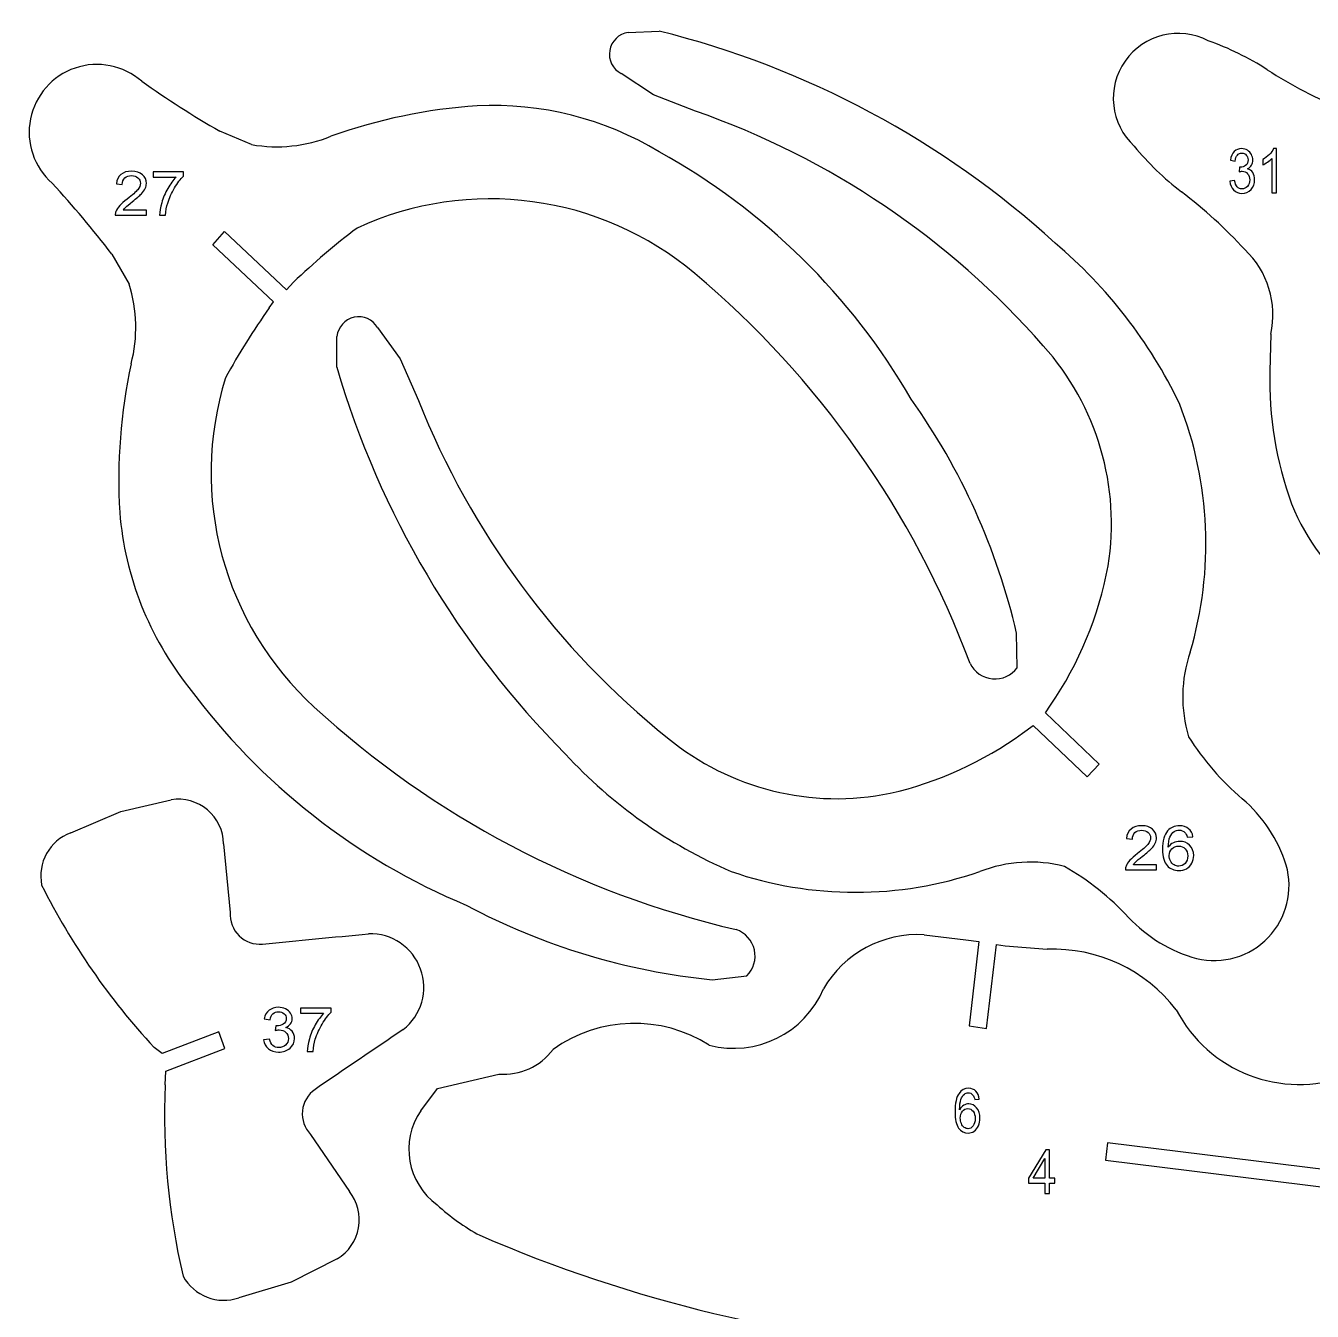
# Model space of a CAD drawing. Header units: millimetres. Extents: x -145 to 189, y -186 to 77.
# Drawn here: x 29.9 to 106.2, y 0.1 to 76.3 of the extents above; entities that cross this region are included whole.
import ezdxf

# ---------------------------------------------------------------- set-up
doc = ezdxf.new("R2010")
doc.units = ezdxf.units.MM
doc.header["$MEASUREMENT"] = 0
doc.layers.add('Capa 1', color=7, linetype='Continuous')

msp = doc.modelspace()

# ---------------------------------------------------------------- linework, layer by layer
at = {"layer": 'Capa 1', "lineweight": 25}
for points, knots in [([(100.0202, 75.4488), (98.3063, 76.3405), (96.197, 75.8252), (95.0873, 74.2437), (95.0873, 74.2437), (93.9776, 72.6621), (94.2106, 70.5033), (95.6322, 69.195)], [0, 0, 0, 0, 0.3333333, 0.3333333, 0.3333333, 0.3333333, 1, 1, 1, 1]), ([(65.5997, 75.9415), (65.0435, 75.8588), (64.6033, 75.4282), (64.5084, 74.8739), (64.5084, 74.8739), (64.4135, 74.3197), (64.6853, 73.7671), (65.1822, 73.504)], [0, 0, 0, 0, 0.3333333, 0.3333333, 0.3333333, 0.3333333, 1, 1, 1, 1]), ([(36.7403, 73.0445), (35.6604, 73.9931), (34.1564, 74.2935), (32.7949, 73.8326), (32.7949, 73.8326), (31.4334, 73.3716), (30.4213, 72.2193), (30.1397, 70.8098), (30.1397, 70.8098), (29.8582, 69.4002), (30.35, 67.9475), (31.43, 66.9989)], [0, 0, 0, 0, 0.25, 0.25, 0.25, 0.25, 0.5, 0.5, 0.5, 0.5, 1, 1, 1, 1]), ([(50.7386, 58.4313), (50.4546, 58.9165), (49.8911, 59.1645), (49.3414, 59.0461), (49.3414, 59.0461), (48.7918, 58.9276), (48.3803, 58.4696), (48.3213, 57.9105)], [0, 0, 0, 0, 0.3333333, 0.3333333, 0.3333333, 0.3333333, 1, 1, 1, 1]), ([(85.886, 38.5117), (86.1403, 37.9966), (86.6435, 37.6502), (87.2154, 37.5966), (87.2154, 37.5966), (87.7873, 37.5429), (88.3461, 37.7897), (88.6918, 38.2485)], [0, 0, 0, 0, 0.3333333, 0.3333333, 0.3333333, 0.3333333, 1, 1, 1, 1]), ([(41.5989, 27.8093), (41.5844, 28.5873), (41.2341, 29.3209), (40.6383, 29.8213), (40.6383, 29.8213), (40.0425, 30.3217), (39.2594, 30.54), (38.4906, 30.4198)], [0, 0, 0, 0, 0.3333333, 0.3333333, 0.3333333, 0.3333333, 1, 1, 1, 1]), ([(99.3329, 21.0061), (100.8697, 20.6351), (102.4879, 21.109), (103.5818, 22.2505), (103.5818, 22.2505), (104.6757, 23.392), (105.0802, 25.0289), (104.6441, 26.5485)], [0, 0, 0, 0, 0.3333333, 0.3333333, 0.3333333, 0.3333333, 1, 1, 1, 1]), ([(41.9971, 23.7404), (41.9557, 23.2244), (42.1448, 22.7166), (42.5135, 22.3533), (42.5135, 22.3533), (42.8822, 21.9901), (43.3928, 21.8086), (43.9081, 21.8576)], [0, 0, 0, 0, 0.3333333, 0.3333333, 0.3333333, 0.3333333, 1, 1, 1, 1]), ([(52.2616, 16.79), (53.3397, 17.6398), (53.7521, 19.0848), (53.2849, 20.3757), (53.2849, 20.3757), (52.8177, 21.6665), (51.5761, 22.5129), (50.2038, 22.4759)], [0, 0, 0, 0, 0.3333333, 0.3333333, 0.3333333, 0.3333333, 1, 1, 1, 1]), ([(72.6348, 19.9682), (73.0452, 20.3702), (73.2178, 20.9562), (73.0908, 21.5164), (73.0908, 21.5164), (72.9638, 22.0766), (72.5555, 22.5309), (72.0119, 22.7167)], [0, 0, 0, 0, 0.3333333, 0.3333333, 0.3333333, 0.3333333, 1, 1, 1, 1]), ([(47.0275, 13.2365), (46.6001, 12.9445), (46.3237, 12.4784), (46.2728, 11.9633), (46.2728, 11.9633), (46.2218, 11.4481), (46.4014, 10.9368), (46.7633, 10.5668)], [0, 0, 0, 0, 0.3333333, 0.3333333, 0.3333333, 0.3333333, 1, 1, 1, 1]), ([(48.3428, 3.1901), (49.0104, 3.5896), (49.4726, 4.2584), (49.6103, 5.0242), (49.6103, 5.0242), (49.7479, 5.79), (49.5476, 6.5779), (49.061, 7.185)], [0, 0, 0, 0, 0.3333333, 0.3333333, 0.3333333, 0.3333333, 1, 1, 1, 1])]:
    msp.add_open_spline(points, degree=3, knots=knots, dxfattribs=at)
for points in [[(65.5997, 75.9416), (65.5997, 75.9416), (67.4326, 76.0237), (67.4326, 76.0237)], [(90.9331, 63.4484), (84.2678, 69.53), (76.1903, 73.8523), (67.4326, 76.0237)], [(103.5192, 73.7337), (102.4226, 74.4378), (101.2485, 75.0132), (100.0202, 75.4488)], [(67.0967, 72.243), (67.0967, 72.243), (65.1822, 73.504), (65.1822, 73.504)], [(103.5192, 73.7337), (104.9488, 72.8158), (106.456, 72.0249), (108.0235, 71.37)], [(36.7403, 73.0445), (38.2378, 71.9889), (39.7815, 71.0004), (41.3667, 70.0819)], [(67.4503, 68.856), (64.1988, 70.8229), (60.4343, 71.7751), (56.6386, 71.5905)], [(69.5991, 71.2732), (69.5991, 71.2732), (67.0967, 72.243), (67.0967, 72.243)], [(56.6386, 71.5905), (53.6802, 71.3882), (50.7635, 70.7804), (47.9705, 69.7842)], [(90.232, 57.3539), (84.6691, 63.6945), (77.5616, 68.4894), (69.5991, 71.2732)], [(43.2623, 69.2919), (43.2623, 69.2919), (41.3667, 70.0819), (41.3667, 70.0819)], [(43.2623, 69.2919), (44.8468, 69.0096), (46.4787, 69.1803), (47.9705, 69.7842)], [(82.3974, 54.1826), (78.8364, 60.3376), (73.67, 65.4093), (67.4503, 68.856)], [(95.6322, 69.195), (96.4596, 68.1882), (97.4003, 67.28), (98.4355, 66.4883)], [(69.5616, 61.64), (63.9688, 66.3479), (56.1593, 67.4001), (49.52, 64.3401)], [(34.9644, 62.7931), (33.8491, 64.2467), (32.6698, 65.65), (31.43, 66.9989)], [(102.1905, 63.0569), (101.0414, 64.3081), (99.7849, 65.4563), (98.4355, 66.4883)], [(40.9515, 63.3497), (40.9515, 63.3497), (41.643, 64.1369), (41.643, 64.1369)], [(41.643, 64.1369), (41.643, 64.1369), (45.328, 60.6819), (45.328, 60.6819)], [(49.52, 64.3401), (48.2004, 63.3409), (46.9393, 62.2668), (45.7428, 61.123)], [(98.3116, 53.9247), (96.5481, 57.5821), (94.034, 60.8271), (90.9331, 63.4484)], [(34.9644, 62.7931), (34.9644, 62.7931), (35.9922, 61.0153), (35.9922, 61.0153)], [(44.5591, 59.9673), (44.5591, 59.9673), (40.9515, 63.3497), (40.9515, 63.3497)], [(103.7305, 58.0391), (104.1389, 59.8662), (103.5536, 61.7733), (102.1906, 63.0568)], [(45.328, 60.6819), (45.328, 60.6819), (45.7428, 61.123), (45.7428, 61.123)], [(85.886, 38.5117), (82.5233, 47.4963), (76.9008, 55.4621), (69.5616, 61.64)], [(36.1112, 56.283), (36.5177, 57.8402), (36.4765, 59.4805), (35.9922, 61.0153)], [(44.3035, 59.5969), (43.3614, 58.264), (42.4954, 56.8789), (41.7096, 55.4482)], [(44.3035, 59.5969), (44.3035, 59.5969), (44.5591, 59.9673), (44.5591, 59.9673)], [(50.7386, 58.4313), (50.7386, 58.4313), (52.08, 56.5725), (52.08, 56.5725)], [(103.7305, 58.0391), (103.7305, 58.0391), (103.677, 55.8485), (103.677, 55.8485)], [(48.3172, 56.0755), (48.3172, 56.0755), (48.3213, 57.9105), (48.3213, 57.9105)], [(94.078, 44.2915), (94.8364, 49.0031), (93.4226, 53.8049), (90.2321, 57.3538)], [(52.08, 56.5725), (52.08, 56.5725), (53.1558, 54.1135), (53.1558, 54.1135)], [(36.1112, 56.283), (35.4835, 53.3847), (35.2569, 50.414), (35.4377, 47.4541)], [(48.3172, 56.0755), (50.8598, 47.4183), (55.5223, 39.5324), (61.8824, 33.1323)], [(103.677, 55.8485), (103.6115, 53.165), (104.047, 50.4929), (104.9612, 47.9691)], [(41.7096, 55.4482), (39.5314, 48.4698), (41.5817, 40.8612), (46.9714, 35.9221)], [(53.1558, 54.1135), (56.2764, 46.277), (61.3697, 39.3802), (67.9415, 34.0925)], [(88.6507, 40.2994), (87.4917, 45.2907), (85.3674, 50.007), (82.3974, 54.1826)], [(98.9495, 39.1824), (100.3825, 44.0306), (100.1581, 49.2182), (98.3116, 53.9246)], [(35.4377, 47.4541), (35.7442, 43.6663), (37.1737, 40.0562), (39.5435, 37.0855)], [(104.9612, 47.9691), (106.7275, 43.5709), (110.7851, 40.5133), (115.4998, 40.0279)], [(90.6593, 36.0293), (92.3674, 38.5122), (93.5324, 41.3276), (94.078, 44.2915)], [(88.6918, 38.2485), (88.6918, 38.2485), (88.6507, 40.2994), (88.6507, 40.2994)], [(98.9495, 39.1824), (98.3936, 37.5584), (98.3601, 35.8012), (98.8538, 34.1572)], [(39.5435, 37.0855), (43.7635, 31.3621), (49.4592, 26.8928), (56.022, 24.1552)], [(46.9714, 35.9221), (54.0443, 29.4409), (62.6687, 24.8927), (72.0119, 22.7167)], [(90.3737, 35.5785), (90.3737, 35.5785), (90.6593, 36.0293), (90.6593, 36.0293)], [(93.5551, 32.5299), (93.5551, 32.5299), (90.3737, 35.5785), (90.3737, 35.5785)], [(81.1559, 30.8065), (83.9853, 31.4531), (86.6538, 32.668), (88.9994, 34.3774)], [(88.9994, 34.3774), (88.9994, 34.3774), (89.6393, 34.8319), (89.6393, 34.8319)], [(89.6393, 34.8319), (89.6393, 34.8319), (92.8306, 31.7738), (92.8306, 31.7738)], [(67.9415, 34.0925), (71.6232, 31.0561), (76.4808, 29.8481), (81.1559, 30.8065)], [(98.8538, 34.1572), (99.7266, 32.7778), (100.801, 31.5369), (102.0413, 30.4757)], [(61.8824, 33.1323), (64.6334, 30.1459), (67.9826, 27.7724), (71.7118, 26.1664)], [(92.8306, 31.7738), (92.8306, 31.7738), (93.5551, 32.5299), (93.5551, 32.5299)], [(35.4949, 29.7288), (35.4949, 29.7288), (38.4906, 30.4198), (38.4906, 30.4198)], [(104.6441, 26.5485), (104.1594, 28.0746), (103.2579, 29.4348), (102.0413, 30.4757)], [(32.5246, 28.467), (32.5246, 28.467), (35.4949, 29.7288), (35.4949, 29.7288)], [(32.5246, 28.467), (31.2701, 27.9888), (30.5428, 26.6761), (30.8026, 25.359)], [(41.5989, 27.8093), (41.5989, 27.8093), (41.9971, 23.7404), (41.9971, 23.7404)], [(91.4845, 26.467), (89.821, 26.8902), (88.0667, 26.7819), (86.4679, 26.1573)], [(71.7118, 26.1664), (76.4926, 24.5221), (81.6851, 24.5189), (86.4679, 26.1573)], [(95.2986, 23.4393), (94.1855, 24.6332), (92.8999, 25.6538), (91.4845, 26.467)], [(30.8026, 25.359), (32.561, 21.8497), (34.8069, 18.6066), (37.4734, 15.7262)], [(56.022, 24.1552), (60.5457, 21.7485), (65.4966, 20.2501), (70.5956, 19.7444)], [(95.2987, 23.4393), (96.3904, 22.2681), (97.7877, 21.4254), (99.3329, 21.0061)], [(43.9081, 21.8576), (46.0073, 22.0574), (48.1058, 22.2635), (50.2038, 22.4759)], [(83.1626, 22.4052), (80.7278, 22.5576), (78.4166, 21.3182), (77.1964, 19.2057)], [(83.1626, 22.4052), (83.1626, 22.4052), (85.6456, 22.1142), (85.6456, 22.1142)], [(85.6456, 22.1142), (85.6456, 22.1142), (86.4149, 22.0161), (86.4149, 22.0161)], [(86.4149, 22.0161), (86.4149, 22.0161), (85.8277, 17.0058), (85.8277, 17.0058)], [(86.8627, 16.8403), (86.8627, 16.8403), (87.4475, 21.8308), (87.4475, 21.8308)], [(87.4475, 21.8308), (87.4475, 21.8308), (87.9661, 21.7606), (87.9661, 21.7606)], [(87.9661, 21.7606), (87.9661, 21.7606), (90.4633, 21.5498), (90.4633, 21.5498)], [(98.121, 17.9612), (96.3002, 20.3269), (93.4464, 21.6642), (90.4633, 21.5498)], [(70.5956, 19.7444), (70.5956, 19.7444), (72.6348, 19.9682), (72.6348, 19.9682)], [(70.4123, 15.856), (73.1904, 15.1457), (76.0714, 16.5681), (77.1964, 19.2057)], [(70.4123, 15.856), (67.5618, 17.6743), (63.8919, 17.5754), (61.1435, 15.6063)], [(98.121, 17.9612), (100.0236, 14.2836), (104.3711, 12.6039), (108.252, 14.0469)], [(85.8277, 17.0058), (85.8277, 17.0058), (86.8627, 16.8403), (86.8627, 16.8403)], [(41.3101, 16.6444), (41.3101, 16.6444), (37.9566, 15.3684), (37.9566, 15.3684)], [(41.6664, 15.6595), (41.6664, 15.6595), (41.3101, 16.6444), (41.3101, 16.6444)], [(52.2616, 16.79), (50.5134, 15.6107), (48.7687, 14.4262), (47.0275, 13.2365)], [(37.9566, 15.3684), (37.9566, 15.3684), (37.4734, 15.7262), (37.4734, 15.7262)], [(38.1656, 14.3275), (38.1656, 14.3275), (41.6664, 15.6595), (41.6664, 15.6595)], [(57.9282, 14.1501), (59.179, 14.0506), (60.3933, 14.6005), (61.1435, 15.6063)], [(38.1291, 13.5157), (38.1291, 13.5157), (38.1656, 14.3275), (38.1656, 14.3275)], [(54.2952, 13.2819), (54.2952, 13.2819), (57.9282, 14.1501), (57.9282, 14.1501)], [(38.1291, 13.5157), (37.9624, 9.6994), (38.3216, 5.8783), (39.1964, 2.1599)], [(53.297, 11.9699), (53.297, 11.9699), (54.2952, 13.2819), (54.2952, 13.2819)], [(53.297, 11.9699), (52.0619, 10.1499), (52.4912, 7.6786), (54.2678, 6.3819)], [(46.7633, 10.5668), (46.7633, 10.5668), (49.061, 7.185), (49.061, 7.185)], [(94.0462, 10.0735), (94.0462, 10.0735), (93.9257, 9.0332), (93.9257, 9.0332)], [(116.0129, 7.3667), (116.0129, 7.3667), (94.0462, 10.0735), (94.0462, 10.0735)], [(93.9257, 9.0332), (93.9257, 9.0332), (115.8622, 6.3289), (115.8622, 6.3289)], [(54.2678, 6.3819), (55.0366, 5.6821), (55.8867, 5.0774), (56.8, 4.5808)], [(56.8, 4.5808), (74.8565, -3.2174), (95.0503, -4.5482), (113.9741, 0.8129)], [(48.3428, 3.1901), (48.3428, 3.1901), (45.5983, 1.8042), (45.5983, 1.8042)], [(39.1964, 2.1599), (39.8396, 0.9815), (41.2383, 0.4382), (42.5082, 0.8733)], [(45.5983, 1.8042), (45.5983, 1.8042), (42.5082, 0.8733), (42.5082, 0.8733)]]:
    msp.add_open_spline(points, degree=3, dxfattribs=at)
at = {"layer": 'Capa 1'}
for points, knots in [([(101.306, 67.1249), (101.306, 67.1249), (101.5809, 67.1685), (101.5809, 67.1685), (101.5809, 67.1685), (101.6127, 66.9867), (101.6658, 66.8558), (101.7412, 66.7758), (101.7412, 66.7758), (101.8167, 66.6958), (101.9094, 66.6558), (102.0193, 66.6558), (102.0193, 66.6558), (102.1495, 66.6558), (102.2593, 66.7079), (102.3478, 66.8122), (102.3478, 66.8122), (102.4363, 66.9164), (102.4806, 67.0455), (102.4806, 67.1994), (102.4806, 67.1994), (102.4806, 67.3461), (102.4394, 67.4673), (102.3567, 67.563), (102.3567, 67.563), (102.2744, 67.6582), (102.1697, 67.706), (102.0422, 67.706), (102.0422, 67.706), (101.9901, 67.706), (101.9256, 67.6939), (101.848, 67.6703), (101.848, 67.6703), (101.848, 67.6703), (101.8787, 67.9503), (101.8787, 67.9503), (101.8787, 67.9503), (101.8969, 67.9478), (101.912, 67.9466), (101.9229, 67.9466), (101.9229, 67.9466), (102.0406, 67.9466), (102.1458, 67.9824), (102.24, 68.0533), (102.24, 68.0533), (102.3337, 68.1242), (102.3806, 68.2333), (102.3806, 68.3805), (102.3806, 68.3805), (102.3806, 68.4975), (102.3462, 68.5944), (102.278, 68.6714), (102.278, 68.6714), (102.2099, 68.7484), (102.1218, 68.7866), (102.0141, 68.7866), (102.0141, 68.7866), (101.9068, 68.7866), (101.8178, 68.7472), (101.7465, 68.6684), (101.7465, 68.6684), (101.6751, 68.5896), (101.6294, 68.4714), (101.609, 68.3139), (101.609, 68.3139), (101.609, 68.3139), (101.3341, 68.372), (101.3341, 68.372), (101.3341, 68.372), (101.3679, 68.5866), (101.444, 68.7532), (101.5632, 68.8714), (101.5632, 68.8714), (101.6819, 68.9896), (101.8303, 69.0484), (102.0073, 69.0484), (102.0073, 69.0484), (102.1291, 69.0484), (102.2416, 69.0181), (102.3441, 68.9568), (102.3441, 68.9568), (102.4472, 68.8962), (102.5258, 68.8132), (102.58, 68.7084), (102.58, 68.7084), (102.6347, 68.6029), (102.6617, 68.4914), (102.6617, 68.3733), (102.6617, 68.3733), (102.6617, 68.2611), (102.6357, 68.1593), (102.5842, 68.0672), (102.5842, 68.0672), (102.5321, 67.9751), (102.455, 67.9018), (102.3535, 67.8472), (102.3535, 67.8472), (102.4858, 67.8121), (102.5883, 67.7381), (102.6617, 67.626), (102.6617, 67.626), (102.7346, 67.5145), (102.771, 67.3739), (102.771, 67.2061), (102.771, 67.2061), (102.771, 66.9788), (102.6997, 66.7855), (102.5576, 66.6273), (102.5576, 66.6273), (102.4149, 66.4691), (102.2348, 66.3904), (102.0172, 66.3904), (102.0172, 66.3904), (101.8209, 66.3904), (101.658, 66.4588), (101.5283, 66.5952), (101.5283, 66.5952), (101.3982, 66.7316), (101.3242, 66.9079), (101.306, 67.1249)], [0, 0, 0, 0, 0.0322581, 0.0322581, 0.0322581, 0.0322581, 0.0645161, 0.0645161, 0.0645161, 0.0645161, 0.0967742, 0.0967742, 0.0967742, 0.0967742, 0.1290323, 0.1290323, 0.1290323, 0.1290323, 0.1612903, 0.1612903, 0.1612903, 0.1612903, 0.1935484, 0.1935484, 0.1935484, 0.1935484, 0.2258065, 0.2258065, 0.2258065, 0.2258065, 0.2580645, 0.2580645, 0.2580645, 0.2580645, 0.2903226, 0.2903226, 0.2903226, 0.2903226, 0.3225806, 0.3225806, 0.3225806, 0.3225806, 0.3548387, 0.3548387, 0.3548387, 0.3548387, 0.3870968, 0.3870968, 0.3870968, 0.3870968, 0.4193548, 0.4193548, 0.4193548, 0.4193548, 0.4516129, 0.4516129, 0.4516129, 0.4516129, 0.483871, 0.483871, 0.483871, 0.483871, 0.516129, 0.516129, 0.516129, 0.516129, 0.5483871, 0.5483871, 0.5483871, 0.5483871, 0.5806452, 0.5806452, 0.5806452, 0.5806452, 0.6129032, 0.6129032, 0.6129032, 0.6129032, 0.6451613, 0.6451613, 0.6451613, 0.6451613, 0.6774194, 0.6774194, 0.6774194, 0.6774194, 0.7096774, 0.7096774, 0.7096774, 0.7096774, 0.7419355, 0.7419355, 0.7419355, 0.7419355, 0.7741935, 0.7741935, 0.7741935, 0.7741935, 0.8064516, 0.8064516, 0.8064516, 0.8064516, 0.8387097, 0.8387097, 0.8387097, 0.8387097, 0.8709677, 0.8709677, 0.8709677, 0.8709677, 0.9032258, 0.9032258, 0.9032258, 0.9032258, 0.9354839, 0.9354839, 0.9354839, 0.9354839, 1, 1, 1, 1]), ([(104.0742, 66.434), (104.0742, 66.434), (103.7994, 66.434), (103.7994, 66.434), (103.7994, 66.434), (103.7994, 66.434), (103.7994, 68.4714), (103.7994, 68.4714), (103.7994, 68.4714), (103.7332, 68.3975), (103.6463, 68.3242), (103.539, 68.2508), (103.539, 68.2508), (103.4318, 68.1775), (103.3349, 68.1224), (103.2495, 68.086), (103.2495, 68.086), (103.2495, 68.086), (103.2495, 68.3951), (103.2495, 68.3951), (103.2495, 68.3951), (103.4032, 68.4787), (103.5374, 68.5805), (103.6526, 68.7005), (103.6526, 68.7005), (103.7676, 68.8199), (103.8493, 68.9356), (103.8972, 69.0484), (103.8972, 69.0484), (103.8972, 69.0484), (104.0742, 69.0484), (104.0742, 69.0484), (104.0742, 69.0484), (104.0742, 69.0484), (104.0742, 66.434), (104.0742, 66.434)], [0, 0, 0, 0, 0.1, 0.1, 0.1, 0.1, 0.2, 0.2, 0.2, 0.2, 0.3, 0.3, 0.3, 0.3, 0.4, 0.4, 0.4, 0.4, 0.5, 0.5, 0.5, 0.5, 0.6, 0.6, 0.6, 0.6, 0.7, 0.7, 0.7, 0.7, 0.8, 0.8, 0.8, 0.8, 1, 1, 1, 1]), ([(37.0184, 65.4029), (37.0184, 65.4029), (37.0184, 65.0975), (37.0184, 65.0975), (37.0184, 65.0975), (37.0184, 65.0975), (35.1675, 65.0975), (35.1675, 65.0975), (35.1675, 65.0975), (35.1649, 65.1745), (35.1785, 65.2484), (35.2079, 65.3199), (35.2079, 65.3199), (35.2554, 65.4369), (35.3316, 65.5526), (35.4363, 65.6659), (35.4363, 65.6659), (35.5411, 65.7793), (35.6908, 65.9102), (35.8854, 66.0586), (35.8854, 66.0586), (36.188, 66.2907), (36.3936, 66.4744), (36.501, 66.6101), (36.501, 66.6101), (36.6091, 66.7459), (36.6631, 66.8743), (36.6631, 66.9955), (36.6631, 66.9955), (36.6631, 67.1222), (36.6142, 67.2289), (36.5166, 67.3161), (36.5166, 67.3161), (36.419, 67.4028), (36.2914, 67.4464), (36.1346, 67.4464), (36.1346, 67.4464), (35.9687, 67.4464), (35.8359, 67.4004), (35.7363, 67.3082), (35.7363, 67.3082), (35.6368, 67.2167), (35.5866, 67.0895), (35.5853, 66.9265), (35.5853, 66.9265), (35.5853, 66.9265), (35.234, 66.9592), (35.234, 66.9592), (35.234, 66.9592), (35.258, 67.204), (35.3491, 67.3907), (35.5066, 67.5191), (35.5066, 67.5191), (35.6647, 67.6476), (35.8762, 67.7119), (36.1425, 67.7119), (36.1425, 67.7119), (36.4105, 67.7119), (36.6233, 67.6428), (36.7796, 67.504), (36.7796, 67.504), (36.9364, 67.3652), (37.0144, 67.1931), (37.0144, 66.9883), (37.0144, 66.9883), (37.0144, 66.884), (36.9917, 66.7816), (36.9455, 66.681), (36.9455, 66.681), (36.9, 66.5798), (36.8238, 66.4738), (36.7177, 66.3623), (36.7177, 66.3623), (36.611, 66.2514), (36.4347, 66.098), (36.1886, 65.9041), (36.1886, 65.9041), (35.9823, 65.7429), (35.8496, 65.6338), (35.791, 65.5763), (35.791, 65.5763), (35.7324, 65.5187), (35.6842, 65.4611), (35.6459, 65.4029), (35.6459, 65.4029), (35.6459, 65.4029), (37.0184, 65.4029), (37.0184, 65.4029)], [0, 0, 0, 0, 0.0434783, 0.0434783, 0.0434783, 0.0434783, 0.0869565, 0.0869565, 0.0869565, 0.0869565, 0.1304348, 0.1304348, 0.1304348, 0.1304348, 0.173913, 0.173913, 0.173913, 0.173913, 0.2173913, 0.2173913, 0.2173913, 0.2173913, 0.2608696, 0.2608696, 0.2608696, 0.2608696, 0.3043478, 0.3043478, 0.3043478, 0.3043478, 0.3478261, 0.3478261, 0.3478261, 0.3478261, 0.3913043, 0.3913043, 0.3913043, 0.3913043, 0.4347826, 0.4347826, 0.4347826, 0.4347826, 0.4782609, 0.4782609, 0.4782609, 0.4782609, 0.5217391, 0.5217391, 0.5217391, 0.5217391, 0.5652174, 0.5652174, 0.5652174, 0.5652174, 0.6086957, 0.6086957, 0.6086957, 0.6086957, 0.6521739, 0.6521739, 0.6521739, 0.6521739, 0.6956522, 0.6956522, 0.6956522, 0.6956522, 0.7391304, 0.7391304, 0.7391304, 0.7391304, 0.7826087, 0.7826087, 0.7826087, 0.7826087, 0.826087, 0.826087, 0.826087, 0.826087, 0.8695652, 0.8695652, 0.8695652, 0.8695652, 0.9130435, 0.9130435, 0.9130435, 0.9130435, 1, 1, 1, 1]), ([(37.4095, 67.3628), (37.4095, 67.3628), (37.4095, 67.6682), (37.4095, 67.6682), (37.4095, 67.6682), (37.4095, 67.6682), (39.2174, 67.6682), (39.2174, 67.6682), (39.2174, 67.6682), (39.2174, 67.6682), (39.2174, 67.421), (39.2174, 67.421), (39.2174, 67.421), (39.0398, 67.2446), (38.8627, 67.0101), (38.6883, 66.7174), (38.6883, 66.7174), (38.5133, 66.4247), (38.3786, 66.1235), (38.2829, 65.8138), (38.2829, 65.8138), (38.2145, 65.5963), (38.1703, 65.3569), (38.1515, 65.0975), (38.1515, 65.0975), (38.1515, 65.0975), (37.8, 65.0975), (37.8, 65.0975), (37.8, 65.0975), (37.8039, 65.3023), (37.8468, 65.5502), (37.9295, 65.8405), (37.9295, 65.8405), (38.0122, 66.1314), (38.13, 66.4113), (38.2842, 66.681), (38.2842, 66.681), (38.4384, 66.9507), (38.6024, 67.178), (38.7762, 67.3628), (38.7762, 67.3628), (38.7762, 67.3628), (37.4095, 67.3628), (37.4095, 67.3628)], [0, 0, 0, 0, 0.0833333, 0.0833333, 0.0833333, 0.0833333, 0.1666667, 0.1666667, 0.1666667, 0.1666667, 0.25, 0.25, 0.25, 0.25, 0.3333333, 0.3333333, 0.3333333, 0.3333333, 0.4166667, 0.4166667, 0.4166667, 0.4166667, 0.5, 0.5, 0.5, 0.5, 0.5833333, 0.5833333, 0.5833333, 0.5833333, 0.6666667, 0.6666667, 0.6666667, 0.6666667, 0.75, 0.75, 0.75, 0.75, 0.8333333, 0.8333333, 0.8333333, 0.8333333, 1, 1, 1, 1]), ([(96.9535, 26.5684), (96.9535, 26.5684), (96.9535, 26.263), (96.9535, 26.263), (96.9535, 26.263), (96.9535, 26.263), (95.1026, 26.263), (95.1026, 26.263), (95.1026, 26.263), (95.1, 26.34), (95.1136, 26.4139), (95.1429, 26.4854), (95.1429, 26.4854), (95.1905, 26.6024), (95.2666, 26.7181), (95.3714, 26.8314), (95.3714, 26.8314), (95.4762, 26.9448), (95.6259, 27.0757), (95.8204, 27.2241), (95.8204, 27.2241), (96.1231, 27.4562), (96.3287, 27.6399), (96.4361, 27.7756), (96.4361, 27.7756), (96.5441, 27.9114), (96.5982, 28.0398), (96.5982, 28.161), (96.5982, 28.161), (96.5982, 28.2877), (96.5493, 28.3944), (96.4517, 28.4816), (96.4517, 28.4816), (96.3541, 28.5683), (96.2265, 28.6119), (96.0697, 28.6119), (96.0697, 28.6119), (95.9038, 28.6119), (95.7709, 28.5659), (95.6714, 28.4737), (95.6714, 28.4737), (95.5718, 28.3822), (95.5217, 28.255), (95.5204, 28.092), (95.5204, 28.092), (95.5204, 28.092), (95.169, 28.1247), (95.169, 28.1247), (95.169, 28.1247), (95.1931, 28.3695), (95.2842, 28.5562), (95.4417, 28.6846), (95.4417, 28.6846), (95.5998, 28.8131), (95.8113, 28.8774), (96.0775, 28.8774), (96.0775, 28.8774), (96.3456, 28.8774), (96.5584, 28.8083), (96.7147, 28.6695), (96.7147, 28.6695), (96.8715, 28.5307), (96.9495, 28.3586), (96.9495, 28.1538), (96.9495, 28.1538), (96.9495, 28.0495), (96.9268, 27.9471), (96.8806, 27.8465), (96.8806, 27.8465), (96.8351, 27.7453), (96.7589, 27.6393), (96.6528, 27.5278), (96.6528, 27.5278), (96.5461, 27.4169), (96.3697, 27.2635), (96.1237, 27.0696), (96.1237, 27.0696), (95.9174, 26.9084), (95.7847, 26.7993), (95.7261, 26.7418), (95.7261, 26.7418), (95.6675, 26.6842), (95.6193, 26.6266), (95.581, 26.5684), (95.581, 26.5684), (95.581, 26.5684), (96.9535, 26.5684), (96.9535, 26.5684)], [0, 0, 0, 0, 0.0434783, 0.0434783, 0.0434783, 0.0434783, 0.0869565, 0.0869565, 0.0869565, 0.0869565, 0.1304348, 0.1304348, 0.1304348, 0.1304348, 0.173913, 0.173913, 0.173913, 0.173913, 0.2173913, 0.2173913, 0.2173913, 0.2173913, 0.2608696, 0.2608696, 0.2608696, 0.2608696, 0.3043478, 0.3043478, 0.3043478, 0.3043478, 0.3478261, 0.3478261, 0.3478261, 0.3478261, 0.3913043, 0.3913043, 0.3913043, 0.3913043, 0.4347826, 0.4347826, 0.4347826, 0.4347826, 0.4782609, 0.4782609, 0.4782609, 0.4782609, 0.5217391, 0.5217391, 0.5217391, 0.5217391, 0.5652174, 0.5652174, 0.5652174, 0.5652174, 0.6086957, 0.6086957, 0.6086957, 0.6086957, 0.6521739, 0.6521739, 0.6521739, 0.6521739, 0.6956522, 0.6956522, 0.6956522, 0.6956522, 0.7391304, 0.7391304, 0.7391304, 0.7391304, 0.7826087, 0.7826087, 0.7826087, 0.7826087, 0.826087, 0.826087, 0.826087, 0.826087, 0.8695652, 0.8695652, 0.8695652, 0.8695652, 0.9130435, 0.9130435, 0.9130435, 0.9130435, 1, 1, 1, 1]), ([(99.1095, 28.2301), (99.1095, 28.2301), (98.7699, 28.2047), (98.7699, 28.2047), (98.7699, 28.2047), (98.7393, 28.3301), (98.6957, 28.4216), (98.6391, 28.4786), (98.6391, 28.4786), (98.546, 28.5701), (98.4307, 28.6156), (98.2941, 28.6156), (98.2941, 28.6156), (98.1842, 28.6156), (98.0866, 28.5871), (98.0026, 28.5301), (98.0026, 28.5301), (97.8945, 28.4568), (97.8099, 28.3501), (97.7468, 28.2095), (97.7468, 28.2095), (97.6843, 28.0683), (97.6517, 27.8677), (97.6492, 27.6078), (97.6492, 27.6078), (97.7319, 27.7247), (97.8333, 27.812), (97.9531, 27.8683), (97.9531, 27.8683), (98.0728, 27.9253), (98.1978, 27.9538), (98.3293, 27.9538), (98.3293, 27.9538), (98.5583, 27.9538), (98.7535, 27.875), (98.915, 27.718), (98.915, 27.718), (99.0757, 27.5611), (99.1564, 27.3587), (99.1564, 27.1096), (99.1564, 27.1096), (99.1564, 26.946), (99.1187, 26.7945), (99.0432, 26.6539), (99.0432, 26.6539), (98.967, 26.5133), (98.8635, 26.406), (98.7308, 26.3315), (98.7308, 26.3315), (98.5987, 26.2569), (98.4483, 26.2194), (98.2804, 26.2194), (98.2804, 26.2194), (97.9947, 26.2194), (97.7611, 26.3175), (97.5802, 26.5133), (97.5802, 26.5133), (97.3999, 26.709), (97.3095, 27.032), (97.3095, 27.4817), (97.3095, 27.4817), (97.3095, 27.9847), (97.4097, 28.3507), (97.6094, 28.5792), (97.6094, 28.5792), (97.7839, 28.778), (98.0188, 28.8774), (98.315, 28.8774), (98.315, 28.8774), (98.5349, 28.8774), (98.7159, 28.8198), (98.8564, 28.7052), (98.8564, 28.7052), (98.997, 28.5907), (99.0816, 28.4325), (99.1095, 28.2301)], [0, 0, 0, 0, 0.05, 0.05, 0.05, 0.05, 0.1, 0.1, 0.1, 0.1, 0.15, 0.15, 0.15, 0.15, 0.2, 0.2, 0.2, 0.2, 0.25, 0.25, 0.25, 0.25, 0.3, 0.3, 0.3, 0.3, 0.35, 0.35, 0.35, 0.35, 0.4, 0.4, 0.4, 0.4, 0.45, 0.45, 0.45, 0.45, 0.5, 0.5, 0.5, 0.5, 0.55, 0.55, 0.55, 0.55, 0.6, 0.6, 0.6, 0.6, 0.65, 0.65, 0.65, 0.65, 0.7, 0.7, 0.7, 0.7, 0.75, 0.75, 0.75, 0.75, 0.8, 0.8, 0.8, 0.8, 0.85, 0.85, 0.85, 0.85, 0.9, 0.9, 0.9, 0.9, 1, 1, 1, 1]), ([(97.7038, 27.1066), (97.7038, 26.9963), (97.7293, 26.8908), (97.7793, 26.7902), (97.7793, 26.7902), (97.8295, 26.6896), (97.8997, 26.6133), (97.9889, 26.5606), (97.9889, 26.5606), (98.0787, 26.5078), (98.1738, 26.4812), (98.2746, 26.4812), (98.2746, 26.4812), (98.421, 26.4812), (98.546, 26.5357), (98.6495, 26.6448), (98.6495, 26.6448), (98.7529, 26.7539), (98.805, 26.9017), (98.805, 27.089), (98.805, 27.089), (98.805, 27.269), (98.7535, 27.4108), (98.6514, 27.5144), (98.6514, 27.5144), (98.5492, 27.6181), (98.419, 27.6702), (98.261, 27.6702), (98.261, 27.6702), (98.106, 27.6702), (97.9739, 27.6181), (97.8659, 27.5144), (97.8659, 27.5144), (97.7578, 27.4108), (97.7038, 27.275), (97.7038, 27.1066)], [0, 0, 0, 0, 0.1, 0.1, 0.1, 0.1, 0.2, 0.2, 0.2, 0.2, 0.3, 0.3, 0.3, 0.3, 0.4, 0.4, 0.4, 0.4, 0.5, 0.5, 0.5, 0.5, 0.6, 0.6, 0.6, 0.6, 0.7, 0.7, 0.7, 0.7, 0.8, 0.8, 0.8, 0.8, 1, 1, 1, 1]), ([(43.9749, 16.1828), (43.9749, 16.1828), (44.3185, 16.2264), (44.3185, 16.2264), (44.3185, 16.2264), (44.3582, 16.0446), (44.4246, 15.9137), (44.5189, 15.8337), (44.5189, 15.8337), (44.6133, 15.7537), (44.7292, 15.7137), (44.8665, 15.7137), (44.8665, 15.7137), (45.0292, 15.7137), (45.1664, 15.7658), (45.2772, 15.8701), (45.2772, 15.8701), (45.3878, 15.9743), (45.4431, 16.1034), (45.4431, 16.2573), (45.4431, 16.2573), (45.4431, 16.404), (45.3916, 16.5252), (45.2882, 16.6209), (45.2882, 16.6209), (45.1853, 16.7161), (45.0546, 16.7639), (44.8951, 16.7639), (44.8951, 16.7639), (44.83, 16.7639), (44.7494, 16.7518), (44.6524, 16.7282), (44.6524, 16.7282), (44.6524, 16.7282), (44.6907, 17.0082), (44.6907, 17.0082), (44.6907, 17.0082), (44.7135, 17.0057), (44.7324, 17.0045), (44.746, 17.0045), (44.746, 17.0045), (44.8931, 17.0045), (45.0246, 17.0403), (45.1424, 17.1112), (45.1424, 17.1112), (45.2596, 17.1821), (45.3181, 17.2912), (45.3181, 17.4384), (45.3181, 17.4384), (45.3181, 17.5554), (45.2751, 17.6523), (45.1899, 17.7293), (45.1899, 17.7293), (45.1047, 17.8063), (44.9946, 17.8445), (44.86, 17.8445), (44.86, 17.8445), (44.7259, 17.8445), (44.6146, 17.8051), (44.5254, 17.7263), (44.5254, 17.7263), (44.4363, 17.6475), (44.3791, 17.5293), (44.3536, 17.3718), (44.3536, 17.3718), (44.3536, 17.3718), (44.01, 17.4299), (44.01, 17.4299), (44.01, 17.4299), (44.0523, 17.6445), (44.1473, 17.8111), (44.2964, 17.9293), (44.2964, 17.9293), (44.4448, 18.0475), (44.6303, 18.1063), (44.8515, 18.1063), (44.8515, 18.1063), (45.0038, 18.1063), (45.1443, 18.076), (45.2725, 18.0147), (45.2725, 18.0147), (45.4014, 17.9541), (45.4997, 17.8711), (45.5673, 17.7663), (45.5673, 17.7663), (45.6357, 17.6608), (45.6696, 17.5493), (45.6696, 17.4312), (45.6696, 17.4312), (45.6696, 17.319), (45.637, 17.2172), (45.5726, 17.1251), (45.5726, 17.1251), (45.5075, 17.033), (45.4112, 16.9597), (45.2843, 16.9051), (45.2843, 16.9051), (45.4496, 16.87), (45.5777, 16.796), (45.6696, 16.6839), (45.6696, 16.6839), (45.7606, 16.5724), (45.8062, 16.4318), (45.8062, 16.264), (45.8062, 16.264), (45.8062, 16.0367), (45.717, 15.8434), (45.5394, 15.6852), (45.5394, 15.6852), (45.361, 15.527), (45.1358, 15.4483), (44.8638, 15.4483), (44.8638, 15.4483), (44.6186, 15.4483), (44.4148, 15.5167), (44.2528, 15.6531), (44.2528, 15.6531), (44.0901, 15.7895), (43.9976, 15.9658), (43.9749, 16.1828)], [0, 0, 0, 0, 0.0322581, 0.0322581, 0.0322581, 0.0322581, 0.0645161, 0.0645161, 0.0645161, 0.0645161, 0.0967742, 0.0967742, 0.0967742, 0.0967742, 0.1290323, 0.1290323, 0.1290323, 0.1290323, 0.1612903, 0.1612903, 0.1612903, 0.1612903, 0.1935484, 0.1935484, 0.1935484, 0.1935484, 0.2258065, 0.2258065, 0.2258065, 0.2258065, 0.2580645, 0.2580645, 0.2580645, 0.2580645, 0.2903226, 0.2903226, 0.2903226, 0.2903226, 0.3225806, 0.3225806, 0.3225806, 0.3225806, 0.3548387, 0.3548387, 0.3548387, 0.3548387, 0.3870968, 0.3870968, 0.3870968, 0.3870968, 0.4193548, 0.4193548, 0.4193548, 0.4193548, 0.4516129, 0.4516129, 0.4516129, 0.4516129, 0.483871, 0.483871, 0.483871, 0.483871, 0.516129, 0.516129, 0.516129, 0.516129, 0.5483871, 0.5483871, 0.5483871, 0.5483871, 0.5806452, 0.5806452, 0.5806452, 0.5806452, 0.6129032, 0.6129032, 0.6129032, 0.6129032, 0.6451613, 0.6451613, 0.6451613, 0.6451613, 0.6774194, 0.6774194, 0.6774194, 0.6774194, 0.7096774, 0.7096774, 0.7096774, 0.7096774, 0.7419355, 0.7419355, 0.7419355, 0.7419355, 0.7741935, 0.7741935, 0.7741935, 0.7741935, 0.8064516, 0.8064516, 0.8064516, 0.8064516, 0.8387097, 0.8387097, 0.8387097, 0.8387097, 0.8709677, 0.8709677, 0.8709677, 0.8709677, 0.9032258, 0.9032258, 0.9032258, 0.9032258, 0.9354839, 0.9354839, 0.9354839, 0.9354839, 1, 1, 1, 1]), ([(46.1661, 17.7572), (46.1661, 17.7572), (46.1661, 18.0626), (46.1661, 18.0626), (46.1661, 18.0626), (46.1661, 18.0626), (47.974, 18.0626), (47.974, 18.0626), (47.974, 18.0626), (47.974, 18.0626), (47.974, 17.8154), (47.974, 17.8154), (47.974, 17.8154), (47.7964, 17.639), (47.6193, 17.4045), (47.4449, 17.1118), (47.4449, 17.1118), (47.2699, 16.8191), (47.1352, 16.5179), (47.0395, 16.2082), (47.0395, 16.2082), (46.9711, 15.9907), (46.9269, 15.7513), (46.9081, 15.4919), (46.9081, 15.4919), (46.9081, 15.4919), (46.5566, 15.4919), (46.5566, 15.4919), (46.5566, 15.4919), (46.5605, 15.6967), (46.6034, 15.9446), (46.6861, 16.2349), (46.6861, 16.2349), (46.7688, 16.5258), (46.8866, 16.8057), (47.0408, 17.0754), (47.0408, 17.0754), (47.195, 17.3451), (47.359, 17.5724), (47.5327, 17.7572), (47.5327, 17.7572), (47.5327, 17.7572), (46.1661, 17.7572), (46.1661, 17.7572)], [0, 0, 0, 0, 0.0833333, 0.0833333, 0.0833333, 0.0833333, 0.1666667, 0.1666667, 0.1666667, 0.1666667, 0.25, 0.25, 0.25, 0.25, 0.3333333, 0.3333333, 0.3333333, 0.3333333, 0.4166667, 0.4166667, 0.4166667, 0.4166667, 0.5, 0.5, 0.5, 0.5, 0.5833333, 0.5833333, 0.5833333, 0.5833333, 0.6666667, 0.6666667, 0.6666667, 0.6666667, 0.75, 0.75, 0.75, 0.75, 0.8333333, 0.8333333, 0.8333333, 0.8333333, 1, 1, 1, 1]), ([(86.4349, 12.6542), (86.4349, 12.6542), (86.1631, 12.6288), (86.1631, 12.6288), (86.1631, 12.6288), (86.1387, 12.7542), (86.1038, 12.8457), (86.0585, 12.9027), (86.0585, 12.9027), (85.984, 12.9942), (85.8918, 13.0397), (85.7826, 13.0397), (85.7826, 13.0397), (85.6946, 13.0397), (85.6165, 13.0112), (85.5493, 12.9542), (85.5493, 12.9542), (85.4629, 12.8809), (85.3952, 12.7742), (85.3447, 12.6336), (85.3447, 12.6336), (85.2947, 12.4924), (85.2686, 12.2918), (85.2666, 12.0319), (85.2666, 12.0319), (85.3327, 12.1488), (85.4139, 12.2361), (85.5097, 12.2924), (85.5097, 12.2924), (85.6055, 12.3494), (85.7055, 12.3779), (85.8107, 12.3779), (85.8107, 12.3779), (85.9939, 12.3779), (86.1501, 12.2991), (86.2792, 12.1421), (86.2792, 12.1421), (86.4078, 11.9852), (86.4723, 11.7828), (86.4723, 11.5337), (86.4723, 11.5337), (86.4723, 11.3701), (86.4422, 11.2186), (86.3818, 11.078), (86.3818, 11.078), (86.3209, 10.9374), (86.2381, 10.8301), (86.1319, 10.7556), (86.1319, 10.7556), (86.0262, 10.681), (85.9059, 10.6435), (85.7716, 10.6435), (85.7716, 10.6435), (85.543, 10.6435), (85.3561, 10.7416), (85.2114, 10.9374), (85.2114, 10.9374), (85.0672, 11.1331), (84.9948, 11.4561), (84.9948, 11.9058), (84.9948, 11.9058), (84.9948, 12.4088), (85.075, 12.7748), (85.2348, 13.0033), (85.2348, 13.0033), (85.3744, 13.2021), (85.5623, 13.3015), (85.7992, 13.3015), (85.7992, 13.3015), (85.9752, 13.3015), (86.1199, 13.2439), (86.2324, 13.1293), (86.2324, 13.1293), (86.3448, 13.0148), (86.4125, 12.8566), (86.4349, 12.6542)], [0, 0, 0, 0, 0.05, 0.05, 0.05, 0.05, 0.1, 0.1, 0.1, 0.1, 0.15, 0.15, 0.15, 0.15, 0.2, 0.2, 0.2, 0.2, 0.25, 0.25, 0.25, 0.25, 0.3, 0.3, 0.3, 0.3, 0.35, 0.35, 0.35, 0.35, 0.4, 0.4, 0.4, 0.4, 0.45, 0.45, 0.45, 0.45, 0.5, 0.5, 0.5, 0.5, 0.55, 0.55, 0.55, 0.55, 0.6, 0.6, 0.6, 0.6, 0.65, 0.65, 0.65, 0.65, 0.7, 0.7, 0.7, 0.7, 0.75, 0.75, 0.75, 0.75, 0.8, 0.8, 0.8, 0.8, 0.85, 0.85, 0.85, 0.85, 0.9, 0.9, 0.9, 0.9, 1, 1, 1, 1]), ([(85.3103, 11.5307), (85.3103, 11.4204), (85.3307, 11.3149), (85.3707, 11.2143), (85.3707, 11.2143), (85.4108, 11.1137), (85.467, 11.0374), (85.5384, 10.9847), (85.5384, 10.9847), (85.6102, 10.9319), (85.6863, 10.9053), (85.7669, 10.9053), (85.7669, 10.9053), (85.884, 10.9053), (85.984, 10.9598), (86.0668, 11.0689), (86.0668, 11.0689), (86.1496, 11.178), (86.1912, 11.3258), (86.1912, 11.5131), (86.1912, 11.5131), (86.1912, 11.6931), (86.1501, 11.8349), (86.0684, 11.9385), (86.0684, 11.9385), (85.9866, 12.0422), (85.8825, 12.0943), (85.756, 12.0943), (85.756, 12.0943), (85.632, 12.0943), (85.5264, 12.0422), (85.44, 11.9385), (85.44, 11.9385), (85.3535, 11.8349), (85.3103, 11.6991), (85.3103, 11.5307)], [0, 0, 0, 0, 0.1, 0.1, 0.1, 0.1, 0.2, 0.2, 0.2, 0.2, 0.3, 0.3, 0.3, 0.3, 0.4, 0.4, 0.4, 0.4, 0.5, 0.5, 0.5, 0.5, 0.6, 0.6, 0.6, 0.6, 0.7, 0.7, 0.7, 0.7, 0.8, 0.8, 0.8, 0.8, 1, 1, 1, 1]), ([(90.3345, 7.0577), (90.3345, 7.0577), (90.3345, 7.6795), (90.3345, 7.6795), (90.3345, 7.6795), (90.3345, 7.6795), (89.363, 7.6795), (89.363, 7.6795), (89.363, 7.6795), (89.363, 7.6795), (89.363, 7.974), (89.363, 7.974), (89.363, 7.974), (89.363, 7.974), (90.3844, 9.6611), (90.3844, 9.6611), (90.3844, 9.6611), (90.3844, 9.6611), (90.6094, 9.6611), (90.6094, 9.6611), (90.6094, 9.6611), (90.6094, 9.6611), (90.6094, 7.974), (90.6094, 7.974), (90.6094, 7.974), (90.6094, 7.974), (90.9124, 7.974), (90.9124, 7.974), (90.9124, 7.974), (90.9124, 7.974), (90.9124, 7.6795), (90.9124, 7.6795), (90.9124, 7.6795), (90.9124, 7.6795), (90.6094, 7.6795), (90.6094, 7.6795), (90.6094, 7.6795), (90.6094, 7.6795), (90.6094, 7.0577), (90.6094, 7.0577), (90.6094, 7.0577), (90.6094, 7.0577), (90.3345, 7.0577), (90.3345, 7.0577)], [0, 0, 0, 0, 0.0833333, 0.0833333, 0.0833333, 0.0833333, 0.1666667, 0.1666667, 0.1666667, 0.1666667, 0.25, 0.25, 0.25, 0.25, 0.3333333, 0.3333333, 0.3333333, 0.3333333, 0.4166667, 0.4166667, 0.4166667, 0.4166667, 0.5, 0.5, 0.5, 0.5, 0.5833333, 0.5833333, 0.5833333, 0.5833333, 0.6666667, 0.6666667, 0.6666667, 0.6666667, 0.75, 0.75, 0.75, 0.75, 0.8333333, 0.8333333, 0.8333333, 0.8333333, 1, 1, 1, 1]), ([(90.3345, 7.974), (90.3345, 7.974), (90.3345, 9.1454), (90.3345, 9.1454), (90.3345, 9.1454), (90.3345, 9.1454), (89.6332, 7.974), (89.6332, 7.974), (89.6332, 7.974), (89.6332, 7.974), (90.3345, 7.974), (90.3345, 7.974)], [0, 0, 0, 0, 0.25, 0.25, 0.25, 0.25, 0.5, 0.5, 0.5, 0.5, 1, 1, 1, 1])]:
    msp.add_open_spline(points, degree=3, knots=knots, dxfattribs=at)

doc.saveas('drawing.dxf')
